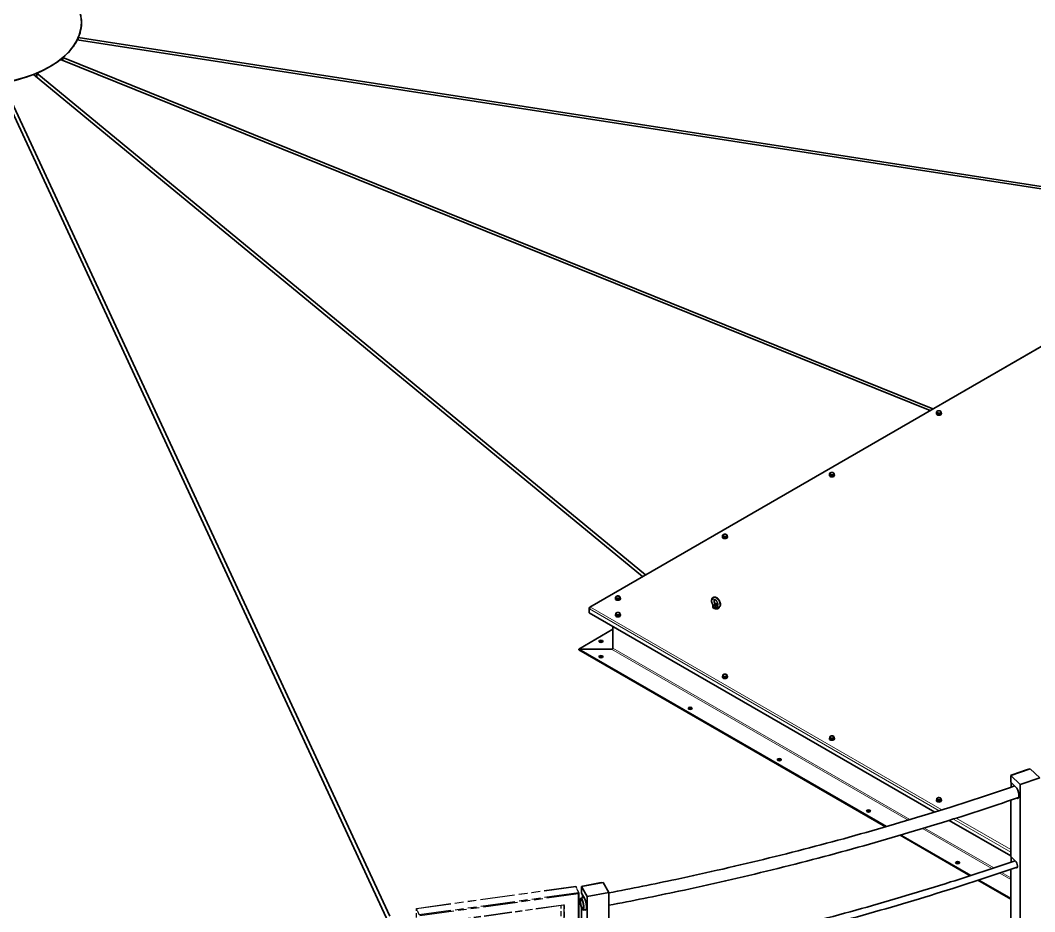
# Model space of a CAD drawing. Header units: millimetres. Extents: x 0 to 42050, y 0 to 29700.
# Drawn here: x 26612 to 28221, y 11190 to 12605 of the extents above; entities that cross this region are included whole.
import ezdxf

# ---------------------------------------------------------------- set-up
doc = ezdxf.new("R2010")
doc.units = ezdxf.units.MM
doc.header["$LTSCALE"] = 50
doc.linetypes.add('DOUBLE_DASH_CHAIN', pattern=[1.2403, 0.6614, -0.0827, 0.1654, -0.0827, 0.1654, -0.0827])
for name, color, linetype, lineweight in [('Reference', 7, 'DOUBLE_DASH_CHAIN', 25), ('Visible', 7, 'Continuous', 35), ('Visible Narrow', 7, 'Continuous', 18)]:
    doc.layers.add(name, color=color, linetype=linetype, lineweight=lineweight)

msp = doc.modelspace()

# ---------------------------------------------------------------- linework, layer by layer
at = {"layer": 'Reference', "ltscale": 1.650504}
for p, q in [((27240.91, 11195.14), (27493.68, 11230.28)), ((27497.99, 11219.96), (27245.22, 11184.81))]:
    msp.add_line(p, q, dxfattribs=at)
at = {"layer": 'Reference', "ltscale": 1.648561}
msp.add_line((27240.95, 11195.3), (27493.43, 11230.4), dxfattribs=at)
at = {"layer": 'Reference', "ltscale": 0.116712}
for p, q in [((27497.99, 11219.96), (27493.68, 11230.28)), ((27245.22, 11184.81), (27240.91, 11195.14))]:
    msp.add_line(p, q, dxfattribs=at)
at = {"layer": 'Reference', "ltscale": 1.640346}
msp.add_line((27246.18, 11183.82), (27497.4, 11218.74), dxfattribs=at)
at = {"layer": 'Reference', "ltscale": 2.14402}
msp.add_line((27497.4, 11218.74), (27497.4, 10942.98), dxfattribs=at)
at = {"layer": 'Reference', "ltscale": 2.151582}
msp.add_line((27498.01, 11219.83), (27498.01, 10943.09), dxfattribs=at)
at = {"layer": 'Reference', "ltscale": 1.33562}
for p, q in [((27473.99, 11200.13), (27269.44, 11171.69)), ((27474.07, 11200.48), (27269.52, 11172.04))]:
    msp.add_line(p, q, dxfattribs=at)
at = {"layer": 'Reference', "ltscale": 0.987036}
msp.add_line((27470.33, 11072.67), (27470.33, 11199.62), dxfattribs=at)
at = {"layer": 'Reference', "ltscale": 0.987901}
msp.add_line((27470.35, 11072.56), (27470.35, 11199.63), dxfattribs=at)
at = {"layer": 'Reference', "ltscale": 0.003372}
msp.add_line((27474.53, 11200.04), (27474.66, 11199.73), dxfattribs=at)
at = {"layer": 'Reference', "ltscale": 1.068983}
for p, q in [((27474.66, 11199.73), (27474.66, 11062.23)), ((27475.62, 11061.89), (27475.62, 11199.39))]:
    msp.add_line(p, q, dxfattribs=at)
at = {"layer": 'Reference', "ltscale": 0.840548}
msp.add_line((27240.89, 11087.11), (27240.89, 11195.23), dxfattribs=at)
at = {"layer": 'Reference', "ltscale": 0.839994}
msp.add_line((27240.91, 11087.09), (27240.91, 11195.14), dxfattribs=at)
at = {"layer": 'Reference', "ltscale": 0.003279}
for centre, major_axis, ratio, start_param, end_param in [((27492.91, 11229.52), (0.726, 0.834), 0.4019826, 6.0869307, 6.715759), ((27241.69, 11194.59), (0.785, -0.683), 0.2283686, 2.9453381, 3.5741664)]:
    msp.add_ellipse(centre, major_axis=major_axis, ratio=ratio, start_param=start_param, end_param=end_param, dxfattribs=at)
at = {"layer": 'Reference', "ltscale": 0.009601}
msp.add_ellipse((27497.21, 11219.19), major_axis=(-0.726, -0.834), ratio=0.4019826, start_param=1.3745417, end_param=2.9453381, dxfattribs=at)
at = {"layer": 'Reference', "ltscale": 0.004684}
msp.add_ellipse((27473.88, 11200.93), major_axis=(0.11, -0.792), ratio=0.1911628, start_param=0, end_param=0.941968, dxfattribs=at)
at = {"layer": 'Reference', "ltscale": 0.015855}
msp.add_ellipse((27474.07, 11199.17), major_axis=(1.48, 0.62), ratio=0.7938032, start_param=5.9634428, end_param=7.5342391, dxfattribs=at)
at = {"layer": 'Reference', "ltscale": 0.001524}
msp.add_ellipse((27473.88, 11199.62), major_axis=(0.738, 0.308), ratio=0.7938032, start_param=5.9634428, end_param=6.2831853, dxfattribs=at)
at = {"layer": 'Reference', "ltscale": 0.007878}
msp.add_ellipse((27475.44, 11199.84), major_axis=(-0.8, 0), ratio=0.5773503, start_param=0.2363191, end_param=1.8071155, dxfattribs=at)
at = {"layer": 'Reference', "ltscale": 0.007631}
msp.add_open_spline([(27473.99, 11200.13), (27474.07, 11200.14), (27474.14, 11200.15), (27474.27, 11200.14), (27474.33, 11200.12), (27474.43, 11200.09), (27474.48, 11200.07), (27474.54, 11200.03), (27474.56, 11200.01), (27474.6, 11199.97), (27474.61, 11199.95), (27474.62, 11199.93), (27474.62, 11199.93), (27474.62, 11199.93)], degree=3, knots=[6.2831853, 6.2831853, 6.2831853, 6.2831853, 6.5321866, 6.5321866, 6.7823973, 6.7823973, 7.0326081, 7.0326081, 7.2828188, 7.2828188, 7.5330296, 7.5330296, 7.5342391, 7.5342391, 7.5342391, 7.5342391], dxfattribs=at)
at = {"layer": 'Visible', "color": 9, "true_color": 0xc0c0c0}
for p, q in [((26709.41, 12601.39), (26709.41, 12599.87)), ((29399.04, 12156.67), (26702.69, 12573.8)), ((26704.35, 12577.37), (29402, 12160.04)), ((26704.35, 12573.54), (26704.35, 12577.37)), ((28055.27, 11985.22), (26676.33, 12542.68)), ((26680, 12545.7), (28059.87, 11987.87)), ((26680, 12541.19), (26680, 12545.7)), ((27599.32, 11721.97), (26633.13, 12518.64)), ((26638.37, 12520.76), (27603.91, 11724.63)), ((26638.37, 12514.32), (26638.37, 12520.76)), ((27199.47, 11166.13), (26578.29, 12504.58)), ((26584.47, 12505.54), (27198.36, 11182.79))]:
    msp.add_line(p, q, dxfattribs=at)
at = {"layer": 'Visible'}
for p, q in [((28260.43, 12103.67), (27515.42, 11673.54)), ((28065.3, 11980.42), (28065.3, 11981.08)), ((28065.63, 11983.28), (28065.63, 11981.53)), ((28066.36, 11980.55), (28065.63, 11981.53)), ((28067.08, 11979.57), (28066.36, 11980.55)), ((28067.08, 11981.31), (28067.08, 11979.57)), ((28068.92, 11979.44), (28067.08, 11979.57)), ((28070.75, 11979.31), (28068.92, 11979.44)), ((28070.75, 11981.06), (28070.75, 11979.31)), ((28071.86, 11980.16), (28070.75, 11979.31)), ((28072.97, 11981.02), (28071.86, 11980.16)), ((28072.97, 11982.76), (28072.97, 11981.02)), ((28073.3, 11980.42), (28073.3, 11981.08)), ((27895.59, 11882.44), (27895.59, 11883.1)), ((27895.93, 11885.3), (27895.93, 11883.55)), ((27896.65, 11882.57), (27895.93, 11883.55)), ((27897.38, 11881.59), (27896.65, 11882.57)), ((27897.38, 11883.33), (27897.38, 11881.59)), ((27899.21, 11881.46), (27897.38, 11881.59)), ((27901.04, 11881.33), (27899.21, 11881.46)), ((27901.04, 11883.08), (27901.04, 11881.33)), ((27902.15, 11882.18), (27901.04, 11881.33)), ((27903.26, 11883.04), (27902.15, 11882.18)), ((27903.26, 11884.78), (27903.26, 11883.04)), ((27903.59, 11882.44), (27903.59, 11883.1)), ((27725.89, 11784.46), (27725.89, 11785.12)), ((27726.22, 11787.32), (27726.22, 11785.57)), ((27726.94, 11784.59), (27726.22, 11785.57)), ((27727.67, 11783.61), (27726.94, 11784.59)), ((27727.67, 11785.35), (27727.67, 11783.61)), ((27729.5, 11783.48), (27727.67, 11783.61)), ((27731.34, 11783.35), (27729.5, 11783.48)), ((27731.34, 11785.1), (27731.34, 11783.35)), ((27732.45, 11784.2), (27731.34, 11783.35)), ((27733.56, 11785.06), (27732.45, 11784.2)), ((27733.56, 11786.8), (27733.56, 11785.06)), ((27733.89, 11784.46), (27733.89, 11785.12)), ((27556.18, 11686.48), (27556.18, 11687.14)), ((27556.51, 11689.34), (27556.51, 11687.59)), ((27557.24, 11686.61), (27556.51, 11687.59)), ((27557.96, 11685.63), (27557.24, 11686.61)), ((27557.96, 11687.37), (27557.96, 11685.63)), ((27559.8, 11685.5), (27557.96, 11685.63)), ((27561.63, 11685.37), (27559.8, 11685.5)), ((27561.63, 11687.12), (27561.63, 11685.37)), ((27562.74, 11686.22), (27561.63, 11685.37)), ((27563.85, 11687.08), (27562.74, 11686.22)), ((27563.85, 11688.83), (27563.85, 11687.08)), ((27564.18, 11686.48), (27564.18, 11687.14)), ((27711.21, 11688.54), (27711.28, 11688.58)), ((27514.93, 11672.44), (27514.68, 11672.3)), ((27515.31, 11671.93), (27514.68, 11672.3)), ((27514.68, 11672.3), (27514.68, 11670.62)), ((27514.95, 11670.78), (27514.68, 11670.62)), ((27514.68, 11664.42), (27514.68, 11670.62)), ((27514.68, 11670.62), (27514.93, 11670.48)), ((27515.42, 11672.15), (27514.93, 11672.44)), ((27710.51, 11674.48), (27710.59, 11677.91)), ((27710.75, 11674.35), (27710.51, 11674.48)), ((27710.75, 11676.03), (27710.75, 11673.42)), ((27716.68, 11677.02), (27716.68, 11677.02)), ((27717.58, 11670.4), (27717.15, 11670.65)), ((27717.58, 11670.4), (27717.66, 11673.83)), ((27717.58, 11670.4), (27720.98, 11672.36)), ((27720.03, 11672.85), (27720.46, 11673.1)), ((27720.95, 11673.43), (27720.98, 11672.36)), ((28062.63, 11348.06), (27514.68, 11664.42)), ((27556.18, 11660.36), (27556.18, 11661.01)), ((27556.65, 11663.58), (27556.65, 11661.83)), ((27557.06, 11660.79), (27556.65, 11661.83)), ((27557.47, 11659.75), (27557.06, 11660.79)), ((27557.47, 11661.5), (27557.47, 11659.75)), ((27559.24, 11659.44), (27557.47, 11659.75)), ((27561.01, 11659.13), (27559.24, 11659.44)), ((27561.01, 11660.87), (27561.01, 11659.13)), ((27562.36, 11659.85), (27561.01, 11659.13)), ((27563.71, 11660.58), (27562.36, 11659.85)), ((27563.71, 11662.32), (27563.71, 11660.58)), ((27564.18, 11660.36), (27564.18, 11661.01)), ((27552.25, 11638.15), (27497.95, 11606.8)), ((27552.25, 11608.1), (27552.25, 11642.73)), ((27549.99, 11606.8), (27497.95, 11606.79)), ((27497.95, 11606.8), (27549.99, 11606.79)), ((27497.95, 11606.8), (27497.95, 11606.79)), ((27497.95, 11606.79), (27985.97, 11325.04)), ((27497.95, 11606.79), (27497.95, 11605.49)), ((27497.95, 11605.49), (27984.47, 11324.6)), ((27725.89, 11562.38), (27725.89, 11563.03)), ((27726.36, 11565.6), (27726.36, 11563.85)), ((27726.77, 11562.81), (27726.36, 11563.85)), ((27727.18, 11561.77), (27726.77, 11562.81)), ((27727.18, 11563.52), (27727.18, 11561.77)), ((27728.95, 11561.46), (27727.18, 11561.77)), ((27730.71, 11561.15), (27728.95, 11561.46)), ((27730.71, 11562.89), (27730.71, 11561.15)), ((27732.07, 11561.87), (27730.71, 11561.15)), ((27733.42, 11562.6), (27732.07, 11561.87)), ((27733.42, 11564.35), (27733.42, 11562.6)), ((27733.89, 11562.38), (27733.89, 11563.03)), ((27895.59, 11464.4), (27895.59, 11465.05)), ((27896.06, 11467.62), (27896.06, 11465.87)), ((27896.47, 11464.83), (27896.06, 11465.87)), ((27896.89, 11463.8), (27896.47, 11464.83)), ((27896.89, 11465.54), (27896.89, 11463.8)), ((27898.65, 11463.48), (27896.89, 11463.8)), ((27900.42, 11463.17), (27898.65, 11463.48)), ((27900.42, 11464.91), (27900.42, 11463.17)), ((27901.77, 11463.89), (27900.42, 11463.17)), ((27903.12, 11464.62), (27901.77, 11463.89)), ((27903.12, 11466.37), (27903.12, 11464.62)), ((27903.59, 11464.4), (27903.59, 11465.05)), ((28183.22, 11406.25), (28214.04, 11416.99)), ((28186.98, 11407.93), (28183.9, 11406.85)), ((28208.21, 11415.33), (28186.98, 11407.93)), ((28208.21, 11415.33), (28211.29, 11416.4)), ((28211.58, 11416.13), (28211.29, 11416.4)), ((28214.04, 11416.99), (28229.13, 11402.56)), ((28183.22, 11406.25), (28198.31, 11391.82)), ((28183.22, 11395.47), (28183.22, 11406.25)), ((28183.22, 11395.47), (28190.77, 11388.26)), ((28184.18, 11406.58), (28183.9, 11406.85)), ((28183.9, 11406.85), (28183.9, 11406.49)), ((28183.9, 11394.82), (28183.9, 11387.65)), ((28229.13, 11402.56), (28198.31, 11391.82)), ((28198.31, 10996.31), (28198.31, 11391.82)), ((28065.3, 11366.42), (28065.3, 11367.07)), ((28065.77, 11369.64), (28065.77, 11367.9)), ((28066.18, 11366.86), (28065.77, 11367.9)), ((28066.59, 11365.82), (28066.18, 11366.86)), ((28066.59, 11367.56), (28066.59, 11365.82)), ((28068.36, 11365.5), (28066.59, 11365.82)), ((28070.12, 11365.19), (28068.36, 11365.5)), ((28070.12, 11366.93), (28070.12, 11365.19)), ((28071.48, 11365.91), (28070.12, 11365.19)), ((28072.83, 11366.64), (28071.48, 11365.91)), ((28072.83, 11368.39), (28072.83, 11366.64)), ((28073.3, 11366.42), (28073.3, 11367.07)), ((28183.22, 11277.57), (28183.22, 11367)), ((28183.22, 11278.44), (28085.38, 11334.92)), ((28007.61, 11311.24), (28118.75, 11247.07)), ((28009.11, 11311.68), (28120.19, 11247.54)), ((28183.22, 11277.57), (28190.77, 11270.35)), ((28183.9, 11276.92), (28183.9, 11268.82)), ((28183.22, 11163.26), (28183.22, 11257.21)), ((27502.67, 11230.14), (27536.95, 11236.49)), ((27507.39, 11231.25), (27503.96, 11230.61)), ((27504.08, 11230.4), (27503.96, 11230.61)), ((27503.96, 11230.61), (27503.96, 11230.38)), ((27531, 11235.62), (27507.39, 11231.25)), ((27531, 11235.62), (27534.43, 11236.26)), ((27534.55, 11236.05), (27534.43, 11236.26)), ((27536.95, 11236.49), (27545.87, 11220.44)), ((28131.27, 11239.84), (28183.22, 11209.85)), ((28132.72, 11240.31), (28183.22, 11211.15)), ((27502.67, 11230.14), (27511.6, 11214.09)), ((27502.67, 11219.36), (27502.67, 11230.14)), ((27502.67, 11219.36), (27507.13, 11211.33)), ((27503.96, 11217.04), (27503.96, 11212.12)), ((27545.87, 11220.44), (27511.6, 11214.09)), ((27545.87, 10824.93), (27545.87, 11220.44)), ((27511.6, 10818.58), (27511.6, 11214.09)), ((27502.67, 11101.46), (27502.67, 11195.65))]:
    msp.add_line(p, q, dxfattribs=at)
at = {"layer": 'Visible', "color": 9, "true_color": 0xc0c0c0}
for centre, major_axis, start_param, end_param in [((26536.67, 12505.05), (-3300, 0), 6.0866343, 9.6231248), ((26536.67, 12601.39), (172.76, 0), 6.0399095, 6.3519282), ((26536.67, 12601.39), (172.76, 0), 5.6908436, 6.0028624), ((26536.67, 12601.39), (-172.76, 0), 2.2001851, 2.5122039), ((26536.67, 12601.39), (-172.76, 0), 1.8511192, 2.163138), ((26536.67, 12505.05), (-3260, 0), 0, 1.7505123), ((26536.67, 12505.05), (3260, 0), 4.9179129, 6.2831853)]:
    msp.add_ellipse(centre, major_axis=major_axis, ratio=0.5773503, start_param=start_param, end_param=end_param, dxfattribs=at)
msp.add_ellipse((26536.67, 12601.39), major_axis=(172.74, 0), ratio=0.5773503, dxfattribs=at)
at = {"layer": 'Visible'}
for centre, major_axis, ratio, start_param, end_param in [((28069.3, 11981.08), (4, 0), 0.5773503, 2.7315607, 6.6932173), ((28069.3, 11980.42), (4, 0), 0.5773503, 3.1415927, 6.2831853), ((28069.3, 11983.17), (-3.2, 0), 0.5773503, 5.6395029, 6.6867004), ((28069.3, 11981.08), (-3.2, 0), 0.5773503, 0.1138963, 0.6931339), ((28069.3, 11983.17), (-3.2, 0), 0.5773503, 0.4035151, 1.4507126), ((28069.3, 11983.17), (3.2, 0), 0.5773503, 1.4507126, 2.4979102), ((28069.3, 11981.08), (-3.2, 0), 0.5773503, 0.9876705, 1.9137548), ((28069.3, 11983.17), (-3.2, 0), 0.5773503, 1.4507126, 2.4979102), ((28069.3, 11983.17), (3.2, 0), 0.5773503, 0.4035151, 1.4507126), ((28069.3, 11981.08), (3.2, 0), 0.5773503, 5.2807773, 5.9982284), ((28069.3, 11983.17), (3.2, 0), 0.5773503, 5.6395029, 6.6867004), ((27899.59, 11883.1), (4, 0), 0.5773503, 2.7315607, 6.6932173), ((27899.59, 11882.44), (4, 0), 0.5773503, 3.1415927, 6.2831853), ((27899.59, 11885.19), (-3.2, 0), 0.5773503, 5.6395029, 6.6867004), ((27899.59, 11883.1), (-3.2, 0), 0.5773503, 0.1138963, 0.6931339), ((27899.59, 11885.19), (-3.2, 0), 0.5773503, 0.4035151, 1.4507126), ((27899.59, 11885.19), (3.2, 0), 0.5773503, 1.4507126, 2.4979102), ((27899.59, 11883.1), (-3.2, 0), 0.5773503, 0.9876705, 1.9137548), ((27899.59, 11885.19), (-3.2, 0), 0.5773503, 1.4507126, 2.4979102), ((27899.59, 11885.19), (3.2, 0), 0.5773503, 0.4035151, 1.4507126), ((27899.59, 11883.1), (3.2, 0), 0.5773503, 5.2807773, 5.9982284), ((27899.59, 11885.19), (3.2, 0), 0.5773503, 5.6395029, 6.6867004), ((27729.89, 11785.12), (4, 0), 0.5773503, 2.7315607, 6.6932173), ((27729.89, 11784.46), (4, 0), 0.5773503, 3.1415927, 6.2831853), ((27729.89, 11787.21), (-3.2, 0), 0.5773503, 5.6395029, 6.6867004), ((27729.89, 11785.12), (-3.2, 0), 0.5773503, 0.1138963, 0.6931339), ((27729.89, 11787.21), (-3.2, 0), 0.5773503, 0.4035151, 1.4507126), ((27729.89, 11787.21), (3.2, 0), 0.5773503, 1.4507126, 2.4979102), ((27729.89, 11785.12), (-3.2, 0), 0.5773503, 0.9876705, 1.9137548), ((27729.89, 11787.21), (-3.2, 0), 0.5773503, 1.4507126, 2.4979102), ((27729.89, 11787.21), (3.2, 0), 0.5773503, 0.4035151, 1.4507126), ((27729.89, 11785.12), (3.2, 0), 0.5773503, 5.2807773, 5.9982284), ((27729.89, 11787.21), (3.2, 0), 0.5773503, 5.6395029, 6.6867004), ((27560.18, 11687.14), (4, 0), 0.5773503, 2.7315607, 6.6932173), ((27560.18, 11686.48), (4, 0), 0.5773503, 3.1415927, 6.2831853), ((27560.18, 11689.23), (-3.2, 0), 0.5773503, 5.6395029, 6.6867004), ((27560.18, 11687.14), (-3.2, 0), 0.5773503, 0.1138963, 0.6931339), ((27560.18, 11689.23), (-3.2, 0), 0.5773503, 0.4035151, 1.4507126), ((27560.18, 11689.23), (3.2, 0), 0.5773503, 1.4507126, 2.4979102), ((27560.18, 11687.14), (-3.2, 0), 0.5773503, 0.9876705, 1.9137548), ((27560.18, 11689.23), (-3.2, 0), 0.5773503, 1.4507126, 2.4979102), ((27560.18, 11689.23), (3.2, 0), 0.5773503, 0.4035151, 1.4507126), ((27560.18, 11687.14), (3.2, 0), 0.5773503, 5.2807773, 5.9982284), ((27560.18, 11689.23), (3.2, 0), 0.5773503, 5.6395029, 6.6867004), ((27516.62, 11671.46), (-1.2, 2.08), 0.5773503, 5.4977871, 7.0685835), ((27516.62, 11671.46), (1.2, 2.08), 0.5773503, 0.7853982, 2.3561945), ((27560.18, 11663.1), (3.2, 0), 0.5773503, 1.2719273, 2.3191249), ((27560.18, 11663.1), (3.2, 0), 0.5773503, 0.2247298, 1.2719273), ((27715.75, 11676.03), (-5, 0), 0.5773503, 5.9803207, 8.1568463), ((27715.75, 11673.42), (-5, 0), 0.5773503, 0, 1.8555398), ((27715.75, 11676.03), (5, 0), 0.5773503, 0.9741103, 1.7472492), ((27715.75, 11751.93), (3.49, 165.61), 0.0216007, 4.1998638, 4.217985), ((27560.18, 11661.01), (4, 0), 0.5773503, 2.652608, 6.77217), ((27560.18, 11660.36), (4, 0), 0.5773503, 3.1415927, 6.2831853), ((27560.18, 11663.1), (-3.2, 0), 0.5773503, 5.4607176, 6.5079151), ((27560.18, 11661.01), (-3.2, 0), 0.5773503, 0.0068777, 0.4425819), ((27560.18, 11663.1), (-3.2, 0), 0.5773503, 0.2247298, 1.2719273), ((27560.18, 11661.01), (-3.2, 0), 0.5773503, 0.8177811, 1.7260736), ((27560.18, 11663.1), (-3.2, 0), 0.5773503, 1.2719273, 2.3191249), ((27560.18, 11661.01), (-3.2, 0), 0.5773503, 1.9222461, 2.7160037), ((27560.18, 11663.1), (3.2, 0), 0.5773503, 5.4607176, 6.5079151), ((27533.31, 11617.74), (3.2, 0), 0.5773503, 0.3613671, 2.7802255), ((27549.99, 11608.1), (2.26, 0), 0.5774155, 4.7123325, 6.2831288), ((27549.99, 11608.1), (2.26, 0), 0.5774155, 4.7124455, 6.2832418), ((27533.31, 11593.24), (3.2, 0), 0.5773503, 0.3613671, 2.7802255), ((27729.89, 11563.03), (4, 0), 0.5773503, 2.652608, 6.77217), ((27729.89, 11562.38), (4, 0), 0.5773503, 3.1415927, 6.2831853), ((27729.89, 11565.12), (-3.2, 0), 0.5773503, 5.4607176, 6.5079151), ((27729.89, 11563.03), (-3.2, 0), 0.5773503, 0.0068777, 0.4425819), ((27729.89, 11565.12), (-3.2, 0), 0.5773503, 0.2247298, 1.2719273), ((27729.89, 11563.03), (-3.2, 0), 0.5773503, 0.8177811, 1.7260736), ((27729.89, 11565.12), (3.2, 0), 0.5773503, 1.2719273, 2.3191249), ((27729.89, 11565.12), (-3.2, 0), 0.5773503, 1.2719273, 2.3191249), ((27729.89, 11565.12), (3.2, 0), 0.5773503, 0.2247298, 1.2719273), ((27729.89, 11563.03), (-3.2, 0), 0.5773503, 1.9222461, 2.7160037), ((27729.89, 11565.12), (3.2, 0), 0.5773503, 5.4607176, 6.5079151), ((27674.73, 11511.59), (3.2, 0), 0.5773503, 0.3613671, 2.7802255), ((27899.59, 11465.05), (4, 0), 0.5773503, 2.652608, 6.77217), ((27899.59, 11464.4), (4, 0), 0.5773503, 3.1415927, 6.2831853), ((27899.59, 11467.14), (-3.2, 0), 0.5773503, 5.4607176, 6.5079151), ((27899.59, 11465.05), (-3.2, 0), 0.5773503, 0.0068777, 0.4425819), ((27899.59, 11467.14), (-3.2, 0), 0.5773503, 0.2247298, 1.2719273), ((27899.59, 11465.05), (-3.2, 0), 0.5773503, 0.8177811, 1.7260736), ((27899.59, 11467.14), (3.2, 0), 0.5773503, 1.2719273, 2.3191249), ((27899.59, 11467.14), (-3.2, 0), 0.5773503, 1.2719273, 2.3191249), ((27899.59, 11467.14), (3.2, 0), 0.5773503, 0.2247298, 1.2719273), ((27899.59, 11465.05), (-3.2, 0), 0.5773503, 1.9222461, 2.7160037), ((27899.59, 11467.14), (3.2, 0), 0.5773503, 5.4607176, 6.5079151), ((27816.15, 11429.94), (3.2, 0), 0.5773503, 0.3613671, 2.7802255), ((28192.89, 11379.97), (-3.42, 9.82), 0.4220267, 0.051906, 0.1979703), ((28190.77, 11379.76), (3.42, -9.82), 0.4220267, 5.8937733, 8.7343828), ((28069.3, 11367.07), (4, 0), 0.5773503, 2.652608, 6.77217), ((28069.3, 11366.42), (4, 0), 0.5773503, 3.1415927, 6.2831853), ((28069.3, 11369.16), (-3.2, 0), 0.5773503, 5.4607176, 6.5079151), ((28069.3, 11367.07), (-3.2, 0), 0.5773503, 0.0068777, 0.4425819), ((28069.3, 11369.16), (-3.2, 0), 0.5773503, 0.2247298, 1.2719273), ((28069.3, 11367.07), (-3.2, 0), 0.5773503, 0.8177811, 1.7260736), ((28069.3, 11369.16), (3.2, 0), 0.5773503, 1.2719273, 2.3191249), ((28069.3, 11369.16), (-3.2, 0), 0.5773503, 1.2719273, 2.3191249), ((28069.3, 11369.16), (3.2, 0), 0.5773503, 0.2247298, 1.2719273), ((28069.3, 11367.07), (-3.2, 0), 0.5773503, 1.9222461, 2.7160037), ((28069.3, 11369.16), (3.2, 0), 0.5773503, 5.4607176, 6.5079151), ((28191.8, 11380.12), (3.42, -9.82), 0.4220267, 5.8949262, 6.1589332), ((28192.89, 11379.97), (3.42, -9.82), 0.4220267, 5.781527, 5.940093), ((28193.92, 11380.32), (3.42, -9.82), 0.4220267, 5.7823508, 5.8459671), ((27957.57, 11348.29), (3.2, 0), 0.5773503, 0.3613671, 2.7802255), ((28099, 11266.64), (3.2, 0), 0.5773503, 0.3613671, 2.7802255), ((28190.77, 11265.45), (1.98, -5.67), 0.4220267, 5.8110212, 8.7343828), ((28191.8, 11265.81), (1.98, -5.67), 0.4220267, 5.8126407, 6.0666813), ((28192.89, 11265.66), (-1.98, 5.67), 0.4220267, 2.5095407, 2.6140317), ((27507.13, 11202.84), (1.9, -10.23), 0.249651, 5.8951321, 8.7859819), ((27508.28, 11203.06), (1.9, -10.23), 0.249651, 5.8961683, 6.0574999), ((27509.28, 11202.76), (-1.9, 10.23), 0.249651, 2.6474871, 2.6684521)]:
    msp.add_ellipse(centre, major_axis=major_axis, ratio=ratio, start_param=start_param, end_param=end_param, dxfattribs=at)
for centre, major_axis, ratio in [((27533.31, 11619.04), (-3.2, 0), 0.5773503), ((27533.31, 11594.55), (-3.2, 0), 0.5773503), ((27674.73, 11512.9), (-3.2, 0), 0.5773503), ((27816.15, 11431.25), (-3.2, 0), 0.5773503), ((27957.57, 11349.6), (-3.2, 0), 0.5773503), ((28099, 11267.95), (-3.2, 0), 0.5773503), ((27503.3, 11202.18), (-1.72, 9.51), 0.2443503), ((27503.3, 11202.18), (-1.49, 8.23), 0.2443503)]:
    msp.add_ellipse(centre, major_axis=major_axis, ratio=ratio, dxfattribs=at)
for points, weights in [([(28066.74, 11984.28), (28066.22, 11983.88), (28065.63, 11983.28)], [1, 1.03814443452, 1.0003653387]), ([(28065.63, 11983.28), (28066.02, 11982.9), (28066.36, 11982.44)], [1.0003653387, 1.03814443452, 1]), ([(28066.36, 11982.44), (28066.69, 11981.99), (28067.08, 11981.31)], [1, 1.03814443452, 1.0003653387]), ([(28067.85, 11984.98), (28067.25, 11984.67), (28066.74, 11984.28)], [1.0003653387, 1.03814443452, 1]), ([(28067.08, 11981.31), (28068.06, 11981.39), (28068.92, 11981.33)], [1.0003653387, 1.03814443452, 1]), ([(28069.68, 11985), (28068.83, 11985.06), (28067.85, 11984.98)], [1, 1.03814443452, 1.0003653387]), ([(28068.92, 11981.33), (28069.77, 11981.27), (28070.75, 11981.06)], [1, 1.03814443452, 1.0003653387]), ([(28071.52, 11984.73), (28070.53, 11984.94), (28069.68, 11985)], [1.0003653387, 1.03814443452, 1]), ([(28070.75, 11981.06), (28071.34, 11981.66), (28071.86, 11982.06)], [1.0003653387, 1.03814443452, 1]), ([(28072.24, 11983.89), (28071.91, 11984.35), (28071.52, 11984.73)], [1, 1.03814443452, 1.0003653387]), ([(28071.86, 11982.06), (28072.37, 11982.45), (28072.97, 11982.76)], [1, 1.03814443452, 1.0003653387]), ([(28072.97, 11982.76), (28072.58, 11983.44), (28072.24, 11983.89)], [1.0003653387, 1.03814443452, 1]), ([(27897.03, 11886.3), (27896.52, 11885.9), (27895.93, 11885.3)], [1, 1.03814443452, 1.0003653387]), ([(27895.93, 11885.3), (27896.31, 11884.92), (27896.65, 11884.46)], [1.0003653387, 1.03814443452, 1]), ([(27896.65, 11884.46), (27896.99, 11884.01), (27897.38, 11883.33)], [1, 1.03814443452, 1.0003653387]), ([(27898.14, 11887), (27897.55, 11886.69), (27897.03, 11886.3)], [1.0003653387, 1.03814443452, 1]), ([(27897.38, 11883.33), (27898.36, 11883.41), (27899.21, 11883.35)], [1.0003653387, 1.03814443452, 1]), ([(27899.98, 11887.02), (27899.13, 11887.08), (27898.14, 11887)], [1, 1.03814443452, 1.0003653387]), ([(27899.21, 11883.35), (27900.06, 11883.29), (27901.04, 11883.08)], [1, 1.03814443452, 1.0003653387]), ([(27901.81, 11886.75), (27900.83, 11886.96), (27899.98, 11887.02)], [1.0003653387, 1.03814443452, 1]), ([(27901.04, 11883.08), (27901.64, 11883.68), (27902.15, 11884.08)], [1.0003653387, 1.03814443452, 1]), ([(27902.54, 11885.91), (27902.2, 11886.37), (27901.81, 11886.75)], [1, 1.03814443452, 1.0003653387]), ([(27902.15, 11884.08), (27902.67, 11884.47), (27903.26, 11884.78)], [1, 1.03814443452, 1.0003653387]), ([(27903.26, 11884.78), (27902.87, 11885.46), (27902.54, 11885.91)], [1.0003653387, 1.03814443452, 1]), ([(27727.33, 11788.32), (27726.81, 11787.92), (27726.22, 11787.32)], [1, 1.03814443452, 1.0003653387]), ([(27726.22, 11787.32), (27726.61, 11786.94), (27726.94, 11786.48)], [1.0003653387, 1.03814443452, 1]), ([(27726.94, 11786.48), (27727.28, 11786.03), (27727.67, 11785.35)], [1, 1.03814443452, 1.0003653387]), ([(27728.44, 11789.02), (27727.84, 11788.71), (27727.33, 11788.32)], [1.0003653387, 1.03814443452, 1]), ([(27727.67, 11785.35), (27728.65, 11785.43), (27729.5, 11785.37)], [1.0003653387, 1.03814443452, 1]), ([(27730.27, 11789.04), (27729.42, 11789.1), (27728.44, 11789.02)], [1, 1.03814443452, 1.0003653387]), ([(27729.5, 11785.37), (27730.36, 11785.31), (27731.34, 11785.1)], [1, 1.03814443452, 1.0003653387]), ([(27732.11, 11788.77), (27731.12, 11788.98), (27730.27, 11789.04)], [1.0003653387, 1.03814443452, 1]), ([(27731.34, 11785.1), (27731.93, 11785.7), (27732.45, 11786.1)], [1.0003653387, 1.03814443452, 1]), ([(27732.83, 11787.93), (27732.49, 11788.39), (27732.11, 11788.77)], [1, 1.03814443452, 1.0003653387]), ([(27732.45, 11786.1), (27732.96, 11786.49), (27733.56, 11786.8)], [1, 1.03814443452, 1.0003653387]), ([(27733.56, 11786.8), (27733.17, 11787.48), (27732.83, 11787.93)], [1.0003653387, 1.03814443452, 1]), ([(27557.62, 11690.34), (27557.11, 11689.94), (27556.51, 11689.34)], [1, 1.03814443452, 1.0003653387]), ([(27556.51, 11689.34), (27556.9, 11688.96), (27557.24, 11688.5)], [1.0003653387, 1.03814443452, 1]), ([(27557.24, 11688.5), (27557.58, 11688.05), (27557.96, 11687.37)], [1, 1.03814443452, 1.0003653387]), ([(27558.73, 11691.04), (27558.14, 11690.73), (27557.62, 11690.34)], [1.0003653387, 1.03814443452, 1]), ([(27557.96, 11687.37), (27558.95, 11687.45), (27559.8, 11687.39)], [1.0003653387, 1.03814443452, 1]), ([(27560.57, 11691.06), (27559.71, 11691.12), (27558.73, 11691.04)], [1, 1.03814443452, 1.0003653387]), ([(27559.8, 11687.39), (27560.65, 11687.33), (27561.63, 11687.12)], [1, 1.03814443452, 1.0003653387]), ([(27562.4, 11690.79), (27561.42, 11691), (27560.57, 11691.06)], [1.0003653387, 1.03814443452, 1]), ([(27561.63, 11687.12), (27562.23, 11687.72), (27562.74, 11688.12)], [1.0003653387, 1.03814443452, 1]), ([(27563.13, 11689.95), (27562.79, 11690.41), (27562.4, 11690.79)], [1, 1.03814443452, 1.0003653387]), ([(27562.74, 11688.12), (27563.26, 11688.52), (27563.85, 11688.83)], [1, 1.03814443452, 1.0003653387]), ([(27563.85, 11688.83), (27563.46, 11689.5), (27563.13, 11689.95)], [1.0003653387, 1.03814443452, 1]), ([(27559.36, 11665.03), (27558.63, 11664.79), (27558.01, 11664.45)], [1.0003653387, 1.03814443452, 1]), ([(27561.12, 11664.87), (27560.31, 11665.01), (27559.36, 11665.03)], [1, 1.03814443452, 1.0003653387]), ([(27562.89, 11664.4), (27561.94, 11664.72), (27561.12, 11664.87)], [1.0003653387, 1.03814443452, 1]), ([(27710.97, 11676.89), (27711.15, 11676.82), (27711.32, 11676.75)], [1, 1.03210525676, 1.06244661735]), ([(27716.89, 11673.53), (27717.06, 11673.41), (27717.24, 11673.28)], [1.06244661735, 1.03210525676, 1]), ([(27558.01, 11664.45), (27557.38, 11664.12), (27556.65, 11663.58)], [1, 1.03814443452, 1.0003653387]), ([(27556.65, 11663.58), (27556.87, 11663.17), (27557.06, 11662.69)], [1.0003653387, 1.03814443452, 1]), ([(27557.06, 11662.69), (27557.25, 11662.21), (27557.47, 11661.5)], [1, 1.03814443452, 1.0003653387]), ([(27557.47, 11661.5), (27558.42, 11661.48), (27559.24, 11661.33)], [1.0003653387, 1.03814443452, 1]), ([(27559.24, 11661.33), (27560.06, 11661.19), (27561.01, 11660.87)], [1, 1.03814443452, 1.0003653387]), ([(27561.01, 11660.87), (27561.73, 11661.41), (27562.36, 11661.75)], [1.0003653387, 1.03814443452, 1]), ([(27562.36, 11661.75), (27562.99, 11662.08), (27563.71, 11662.32)], [1, 1.03814443452, 1.0003653387]), ([(27563.3, 11663.51), (27563.11, 11663.99), (27562.89, 11664.4)], [1, 1.03814443452, 1.0003653387]), ([(27563.71, 11662.32), (27563.49, 11663.03), (27563.3, 11663.51)], [1.0003653387, 1.03814443452, 1]), ([(27727.71, 11566.47), (27727.08, 11566.14), (27726.36, 11565.6)], [1, 1.03814443452, 1.0003653387]), ([(27726.36, 11565.6), (27726.58, 11565.19), (27726.77, 11564.71)], [1.0003653387, 1.03814443452, 1]), ([(27726.77, 11564.71), (27726.96, 11564.23), (27727.18, 11563.52)], [1, 1.03814443452, 1.0003653387]), ([(27727.18, 11563.52), (27728.13, 11563.5), (27728.95, 11563.35)], [1.0003653387, 1.03814443452, 1]), ([(27729.06, 11567.05), (27728.34, 11566.81), (27727.71, 11566.47)], [1.0003653387, 1.03814443452, 1]), ([(27728.95, 11563.35), (27729.77, 11563.21), (27730.71, 11562.89)], [1, 1.03814443452, 1.0003653387]), ([(27730.83, 11566.89), (27730.01, 11567.03), (27729.06, 11567.05)], [1, 1.03814443452, 1.0003653387]), ([(27730.71, 11562.89), (27731.44, 11563.43), (27732.07, 11563.77)], [1.0003653387, 1.03814443452, 1]), ([(27732.6, 11566.42), (27731.65, 11566.74), (27730.83, 11566.89)], [1.0003653387, 1.03814443452, 1]), ([(27732.07, 11563.77), (27732.69, 11564.1), (27733.42, 11564.35)], [1, 1.03814443452, 1.0003653387]), ([(27733.01, 11565.53), (27732.82, 11566.01), (27732.6, 11566.42)], [1, 1.03814443452, 1.0003653387]), ([(27733.42, 11564.35), (27733.2, 11565.05), (27733.01, 11565.53)], [1.0003653387, 1.03814443452, 1]), ([(27897.42, 11468.49), (27896.79, 11468.16), (27896.06, 11467.62)], [1, 1.03814443452, 1.0003653387]), ([(27896.06, 11467.62), (27896.28, 11467.21), (27896.47, 11466.73)], [1.0003653387, 1.03814443452, 1]), ([(27896.47, 11466.73), (27896.67, 11466.25), (27896.89, 11465.54)], [1, 1.03814443452, 1.0003653387]), ([(27896.89, 11465.54), (27897.83, 11465.52), (27898.65, 11465.38)], [1.0003653387, 1.03814443452, 1]), ([(27898.77, 11469.07), (27898.04, 11468.83), (27897.42, 11468.49)], [1.0003653387, 1.03814443452, 1]), ([(27898.65, 11465.38), (27899.47, 11465.23), (27900.42, 11464.91)], [1, 1.03814443452, 1.0003653387]), ([(27900.54, 11468.91), (27899.72, 11469.05), (27898.77, 11469.07)], [1, 1.03814443452, 1.0003653387]), ([(27900.42, 11464.91), (27901.14, 11465.45), (27901.77, 11465.79)], [1.0003653387, 1.03814443452, 1]), ([(27902.3, 11468.45), (27901.36, 11468.76), (27900.54, 11468.91)], [1.0003653387, 1.03814443452, 1]), ([(27901.77, 11465.79), (27902.4, 11466.12), (27903.12, 11466.37)], [1, 1.03814443452, 1.0003653387]), ([(27902.71, 11467.55), (27902.52, 11468.04), (27902.3, 11468.45)], [1, 1.03814443452, 1.0003653387]), ([(27903.12, 11466.37), (27902.9, 11467.07), (27902.71, 11467.55)], [1.0003653387, 1.03814443452, 1]), ([(28067.12, 11370.52), (28066.49, 11370.18), (28065.77, 11369.64)], [1, 1.03814443452, 1.0003653387]), ([(28065.77, 11369.64), (28065.99, 11369.23), (28066.18, 11368.75)], [1.0003653387, 1.03814443452, 1]), ([(28066.18, 11368.75), (28066.37, 11368.27), (28066.59, 11367.56)], [1, 1.03814443452, 1.0003653387]), ([(28066.59, 11367.56), (28067.54, 11367.54), (28068.36, 11367.4)], [1.0003653387, 1.03814443452, 1]), ([(28068.48, 11371.09), (28067.75, 11370.85), (28067.12, 11370.52)], [1.0003653387, 1.03814443452, 1]), ([(28068.36, 11367.4), (28069.18, 11367.25), (28070.12, 11366.93)], [1, 1.03814443452, 1.0003653387]), ([(28070.24, 11370.93), (28069.42, 11371.07), (28068.48, 11371.09)], [1, 1.03814443452, 1.0003653387]), ([(28070.12, 11366.93), (28070.85, 11367.47), (28071.48, 11367.81)], [1.0003653387, 1.03814443452, 1]), ([(28072.01, 11370.47), (28071.06, 11370.78), (28070.24, 11370.93)], [1.0003653387, 1.03814443452, 1]), ([(28071.48, 11367.81), (28072.1, 11368.14), (28072.83, 11368.39)], [1, 1.03814443452, 1.0003653387]), ([(28072.42, 11369.57), (28072.23, 11370.06), (28072.01, 11370.47)], [1, 1.03814443452, 1.0003653387]), ([(28072.83, 11368.39), (28072.61, 11369.09), (28072.42, 11369.57)], [1.0003653387, 1.03814443452, 1])]:
    msp.add_rational_spline(points, weights, degree=2, dxfattribs=at)
for points, knots in [([(27711.21, 11688.54), (27710.7, 11688.25), (27710.25, 11687.84), (27709.49, 11686.87), (27709.2, 11686.3), (27708.77, 11684.95), (27708.67, 11684.17), (27708.68, 11682.51), (27708.8, 11681.63), (27709.26, 11679.89), (27709.59, 11679.02), (27710.18, 11677.85), (27710.37, 11677.5), (27710.57, 11677.17)], [0.7853982, 0.7853982, 0.7853982, 0.7853982, 1.0221417, 1.0221417, 1.2836707, 1.2836707, 1.6012767, 1.6012767, 1.9411979, 1.9411979, 2.2811191, 2.2811191, 2.4244575, 2.4244575, 2.4244575, 2.4244575]), ([(27711.28, 11688.58), (27711.77, 11688.87), (27712.32, 11689.05), (27713.49, 11689.21), (27714.11, 11689.17), (27715.45, 11688.87), (27716.16, 11688.57), (27717.59, 11687.71), (27718.31, 11687.14), (27719.63, 11685.8), (27720.24, 11685.04), (27721.27, 11683.42), (27721.71, 11682.57), (27722.39, 11680.81), (27722.63, 11679.91), (27722.86, 11678.12), (27722.85, 11677.24), (27722.52, 11675.61), (27722.22, 11674.87), (27721.39, 11673.78), (27720.95, 11673.38), (27720.46, 11673.1)], [-0.7853982, -0.7853982, -0.7853982, -0.7853982, -0.5577966, -0.5577966, -0.3036913, -0.3036913, 0.0132764, 0.0132764, 0.3719051, 0.3719051, 0.7288284, 0.7288284, 1.0814355, 1.0814355, 1.4367832, 1.4367832, 1.79732, 1.79732, 2.1261385, 2.1261385, 2.3561945, 2.3561945, 2.3561945, 2.3561945]), ([(27713.25, 11685.1), (27713.21, 11685.07), (27713.15, 11685), (27713.01, 11684.67), (27712.95, 11684.44), (27712.91, 11683.85), (27712.92, 11683.51), (27713.03, 11682.73), (27713.13, 11682.29), (27713.43, 11681.37), (27713.64, 11680.88), (27714.14, 11679.92), (27714.44, 11679.45), (27715.08, 11678.58), (27715.43, 11678.19), (27715.78, 11677.85)], [0.8738348, 0.8738348, 0.8738348, 0.8738348, 1.191567, 1.191567, 1.4638449, 1.4638449, 1.7163195, 1.7163195, 1.9801132, 1.9801132, 2.2555691, 2.2555691, 2.5371164, 2.5371164, 2.8162424, 2.8162424, 2.8162424, 2.8162424]), ([(27713.21, 11685.08), (27713.28, 11685.12), (27713.36, 11685.15), (27713.69, 11685.15), (27713.96, 11685.11), (27714.55, 11684.87), (27714.85, 11684.71), (27715.48, 11684.25), (27715.81, 11683.96), (27716.47, 11683.27), (27716.79, 11682.86), (27717.38, 11681.97), (27717.64, 11681.49), (27718.08, 11680.51), (27718.25, 11680), (27718.49, 11679.05), (27718.55, 11678.61), (27718.59, 11677.82), (27718.56, 11677.48), (27718.45, 11676.94), (27718.37, 11676.74), (27718.2, 11676.44), (27718.12, 11676.37), (27718.05, 11676.33), (27718.04, 11676.32), (27718.03, 11676.32)], [-0.7853982, -0.7853982, -0.7853982, -0.7853982, -0.4712389, -0.4712389, -0.1403941, -0.1403941, 0.1186767, 0.1186767, 0.3833934, 0.3833934, 0.658127, 0.658127, 0.9389162, 0.9389162, 1.2197647, 1.2197647, 1.4944589, 1.4944589, 1.7587505, 1.7587505, 2.0184541, 2.0184541, 2.3227069, 2.3227069, 2.3561945, 2.3561945, 2.3561945, 2.3561945]), ([(27711.32, 11676.75), (27711.97, 11676.47), (27712.79, 11676.34), (27713.77, 11676.2), (27714.09, 11676.16), (27714.43, 11676.09), (27714.51, 11676.07), (27714.64, 11676.02), (27714.68, 11676.01), (27714.74, 11675.98), (27714.76, 11675.97), (27714.79, 11675.95), (27714.8, 11675.95), (27714.81, 11675.94)], [-0.72083028, -0.72083028, -0.72083028, -0.72083028, -0.36234149, -0.36234149, -0.14264662, -0.14264662, -0.07199889, -0.07199889, -0.02885542, -0.02885542, -0.01167621, -0.01167621, -0.00006359, -0.00006359, -0.00006359, -0.00006359]), ([(27714.81, 11675.94), (27714.82, 11675.94), (27714.82, 11675.93), (27714.83, 11675.93), (27714.84, 11675.92), (27714.86, 11675.91), (27714.87, 11675.9), (27714.92, 11675.87), (27714.96, 11675.84), (27715.24, 11675.58), (27715.42, 11675.2), (27715.99, 11674.37), (27716.36, 11673.92), (27716.89, 11673.53)], [-1.4562933, -1.4562933, -1.4562933, -1.4562933, -1.4437836, -1.4437836, -1.4301303, -1.4301303, -1.3948526, -1.3948526, -1.3011521, -1.3011521, -0.5710757, -0.5710757, 0, 0, 0, 0]), ([(27714.81, 11675.94), (27714.81, 11675.94), (27714.81, 11675.94), (27714.81, 11675.94), (27714.81, 11675.94), (27714.81, 11675.94)], [13.31779376298, 13.31779376298, 13.31779376298, 13.31779376298, 13.31805195735, 13.31805195735, 13.31831015171, 13.31831015171, 13.31831015171, 13.31831015171]), ([(27716.68, 11677.02), (27716.67, 11677.02), (27716.67, 11677.03), (27716.66, 11677.03), (27716.65, 11677.04), (27716.63, 11677.05), (27716.62, 11677.06), (27716.57, 11677.09), (27716.53, 11677.11), (27716.27, 11677.32), (27716.09, 11677.56), (27715.78, 11677.85)], [-1.4562933, -1.4562933, -1.4562933, -1.4562933, -1.44378361, -1.44378361, -1.4301303, -1.4301303, -1.39485265, -1.39485265, -1.30115207, -1.30115207, -0.59673061, -0.59673061, -0.59673061, -0.59673061]), ([(27717.6, 11676.64), (27717.43, 11676.7), (27717.28, 11676.76), (27717.06, 11676.84), (27716.98, 11676.87), (27716.86, 11676.93), (27716.81, 11676.95), (27716.75, 11676.98), (27716.73, 11676.99), (27716.7, 11677.01), (27716.69, 11677.01), (27716.68, 11677.02)], [-0.25776157, -0.25776157, -0.25776157, -0.25776157, -0.14264662, -0.14264662, -0.07199889, -0.07199889, -0.02885542, -0.02885542, -0.01167621, -0.01167621, -0.00006359, -0.00006359, -0.00006359, -0.00006359]), ([(27717.6, 11676.64), (27717.72, 11676.6), (27717.82, 11676.57), (27718, 11676.53), (27718.08, 11676.52), (27718.18, 11676.51), (27718.21, 11676.51), (27718.24, 11676.51)], [-2.95184317, -2.95184317, -2.95184317, -2.95184317, -2.83271343, -2.83271343, -2.7135837, -2.7135837, -2.65841832, -2.65841832, -2.65841832, -2.65841832]), ([(27718.69, 11672.34), (27718.66, 11672.34), (27718.63, 11672.33), (27718.45, 11672.31), (27718.31, 11672.34), (27718.05, 11672.48), (27717.94, 11672.6), (27717.79, 11672.89), (27717.73, 11673.05), (27717.67, 11673.41), (27717.65, 11673.61), (27717.66, 11673.83)], [0.13080111, 0.13080111, 0.13080111, 0.13080111, 0.16379762, 0.16379762, 0.33882006, 0.33882006, 0.54455366, 0.54455366, 0.72322922, 0.72322922, 0.91761563, 0.91761563, 0.91761563, 0.91761563]), ([(27718.69, 11672.34), (27718.79, 11672.36), (27718.88, 11672.39), (27719.06, 11672.44), (27719.16, 11672.46), (27719.34, 11672.53), (27719.43, 11672.56), (27719.61, 11672.63), (27719.69, 11672.67), (27719.87, 11672.76), (27719.95, 11672.8), (27720.03, 11672.85)], [-2.54836301, -2.54836301, -2.54836301, -2.54836301, -2.50992931, -2.50992931, -2.4714956, -2.4714956, -2.4330619, -2.4330619, -2.39462819, -2.39462819, -2.35619449, -2.35619449, -2.35619449, -2.35619449]), ([(28189.42, 11389.55), (28155.5, 11377.86), (28121.22, 11366.53), (28040.05, 11340.84), (27992.89, 11326.77), (27897.41, 11300), (27849.1, 11287.29), (27751.44, 11263.27), (27702.09, 11251.96), (27617.04, 11233.85), (27581.56, 11226.7), (27545.87, 11219.91)], [4.84954964, 4.84954964, 4.84954964, 4.84954964, 4.88631776, 4.88631776, 4.93571482, 4.93571482, 4.98511188, 4.98511188, 5.03450895, 5.03450895, 5.06947392, 5.06947392, 5.06947392, 5.06947392]), ([(28195.5, 11371.21), (28161.5, 11359.49), (28127.13, 11348.13), (28045.68, 11322.35), (27998.31, 11308.22), (27902.42, 11281.34), (27853.91, 11268.58), (27755.85, 11244.46), (27706.31, 11233.1), (27619.73, 11214.67), (27582.91, 11207.26), (27545.87, 11200.24)], [4.84962589, 4.84962589, 4.84962589, 4.84962589, 4.88631776, 4.88631776, 4.93571482, 4.93571482, 4.98511188, 4.98511188, 5.03450895, 5.03450895, 5.07064866, 5.07064866, 5.07064866, 5.07064866]), ([(28190.13, 11270.96), (28156.41, 11259.34), (28122.32, 11248.08), (28041.3, 11222.43), (27994.09, 11208.35), (27898.52, 11181.55), (27850.16, 11168.84), (27752.41, 11144.79), (27703.03, 11133.47), (27617.64, 11115.29), (27581.86, 11108.08), (27545.87, 11101.24)], [4.84979389, 4.84979389, 4.84979389, 4.84979389, 4.88631776, 4.88631776, 4.93571482, 4.93571482, 4.98511188, 4.98511188, 5.03450895, 5.03450895, 5.06973498, 5.06973498, 5.06973498, 5.06973498]), ([(28193.61, 11260.78), (28159.81, 11249.13), (28125.64, 11237.84), (28044.43, 11212.14), (27997.11, 11198.02), (27901.31, 11171.16), (27852.84, 11158.41), (27754.87, 11134.32), (27705.38, 11122.97), (27619.14, 11104.61), (27582.61, 11097.26), (27545.87, 11090.29)], [4.84980417, 4.84980417, 4.84980417, 4.84980417, 4.88631776, 4.88631776, 4.93571482, 4.93571482, 4.98511188, 4.98511188, 5.03450895, 5.03450895, 5.07038923, 5.07038923, 5.07038923, 5.07038923])]:
    msp.add_open_spline(points, degree=3, knots=knots, dxfattribs=at)
for points in [[(27506.45, 11212.57), (27504.83, 11212.27), (27503.2, 11211.98), (27501.58, 11211.68)], [(27509.85, 11193.55), (27508.24, 11193.26), (27506.63, 11192.96), (27505.02, 11192.67)]]:
    msp.add_open_spline(points, degree=3, dxfattribs=at)
at = {"layer": 'Visible Narrow'}
for p, q in [((28261.63, 12103.55), (27516.62, 11673.42)), ((28069.62, 11350.23), (27514.93, 11670.48)), ((27516.62, 11673.42), (28074.02, 11351.61)), ((27715.5, 11676.54), (27715.99, 11676.83)), ((27715.99, 11676.83), (27715.5, 11676.54)), ((27715.5, 11676.54), (27715.5, 11676.54)), ((27715.99, 11676.83), (27715.99, 11676.83)), ((27549.99, 11606.79), (27549.99, 11606.8)), ((27549.99, 11606.79), (27549.99, 11606.79)), ((27550, 11606.8), (27552.25, 11608.1)), ((28020.42, 11335.19), (27550, 11606.79)), ((27552.26, 11608.1), (28023.4, 11336.09)), ((28186.98, 11407.93), (28187.26, 11407.66)), ((28208.49, 11415.06), (28208.21, 11415.33)), ((28183.22, 11284.64), (28092.33, 11337.12)), ((28096.71, 11338.51), (28183.22, 11288.56)), ((28153.32, 11258.47), (28043.38, 11321.94)), ((28046.34, 11322.84), (28156.18, 11259.42)), ((28183.22, 11241.2), (28165.75, 11251.29)), ((28168.61, 11252.25), (28183.22, 11243.81)), ((27507.39, 11231.25), (27507.51, 11231.04)), ((27531.12, 11235.41), (27531, 11235.62))]:
    msp.add_line(p, q, dxfattribs=at)
for centre, major_axis, ratio, start_param, end_param in [((27714.21, 11679.92), (3.37, -6.14), 0.5915725, 0.0233213, 4.7153007), ((27715.62, 11680.7), (-4.37, 7.87), 0.5884459, 5.5078772, 6.2932754), ((27715.87, 11680.84), (4.63, -7.72), 0.5660368, 2.3468582, 3.1322564), ((27715.62, 11680.7), (2.36, -4.41), 0.5971481, 3.160322, 5.51631), ((27715.87, 11680.84), (-2.63, 4.26), 0.5568458, 0.0020784, 2.3397009), ((27715.62, 11680.7), (-4.37, 7.87), 0.5884459, 3.1516827, 5.5078772), ((27715.87, 11680.84), (4.63, -7.72), 0.5660368, 6.273849, 8.6300435), ((27714.21, 11679.92), (-3.37, 6.14), 0.5915725, 1.5737081, 1.7715163), ((27715.5, 11674.91), (1, 1.73), 0.5773503, 0.7853982, 1.2928228), ((27715.5, 11674.91), (-1, -1.73), 0.5773503, 3.9269908, 4.4344155), ((27715.62, 11680.7), (2.36, -4.41), 0.5971481, 5.5167231, 6.3019147), ((27715.99, 11675.2), (1, 1.73), 0.5773503, 0.2779735, 0.7853982), ((27715.99, 11675.2), (1, 1.73), 0.5773503, 0.2779735, 0.7853982), ((27715.87, 11680.84), (-2.63, 4.26), 0.5568458, 2.340114, 3.0141977), ((27714.21, 11679.92), (-3.37, 6.14), 0.5915725, 2.9671057, 3.164914)]:
    msp.add_ellipse(centre, major_axis=major_axis, ratio=ratio, start_param=start_param, end_param=end_param, dxfattribs=at)

doc.saveas('drawing.dxf')
